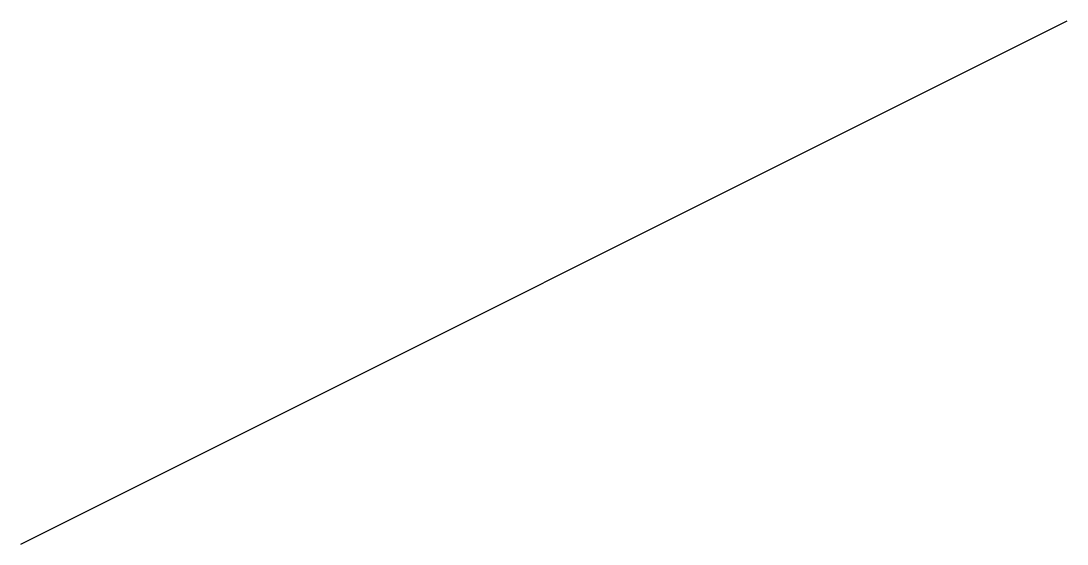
# Model space of a CAD drawing. Header units: millimetres. Extents: x 0 to 100, y 0 to 50.
import ezdxf

# ---------------------------------------------------------------- set-up
doc = ezdxf.new("R2010")
doc.units = ezdxf.units.MM
doc.layers.add('WALL', color=7, linetype='CONTINUOUS')

msp = doc.modelspace()

# ---------------------------------------------------------------- linework, layer by layer
at = {"layer": 'WALL'}
msp.add_line((0, 0), (100, 50), dxfattribs=at)

doc.saveas('drawing.dxf')
